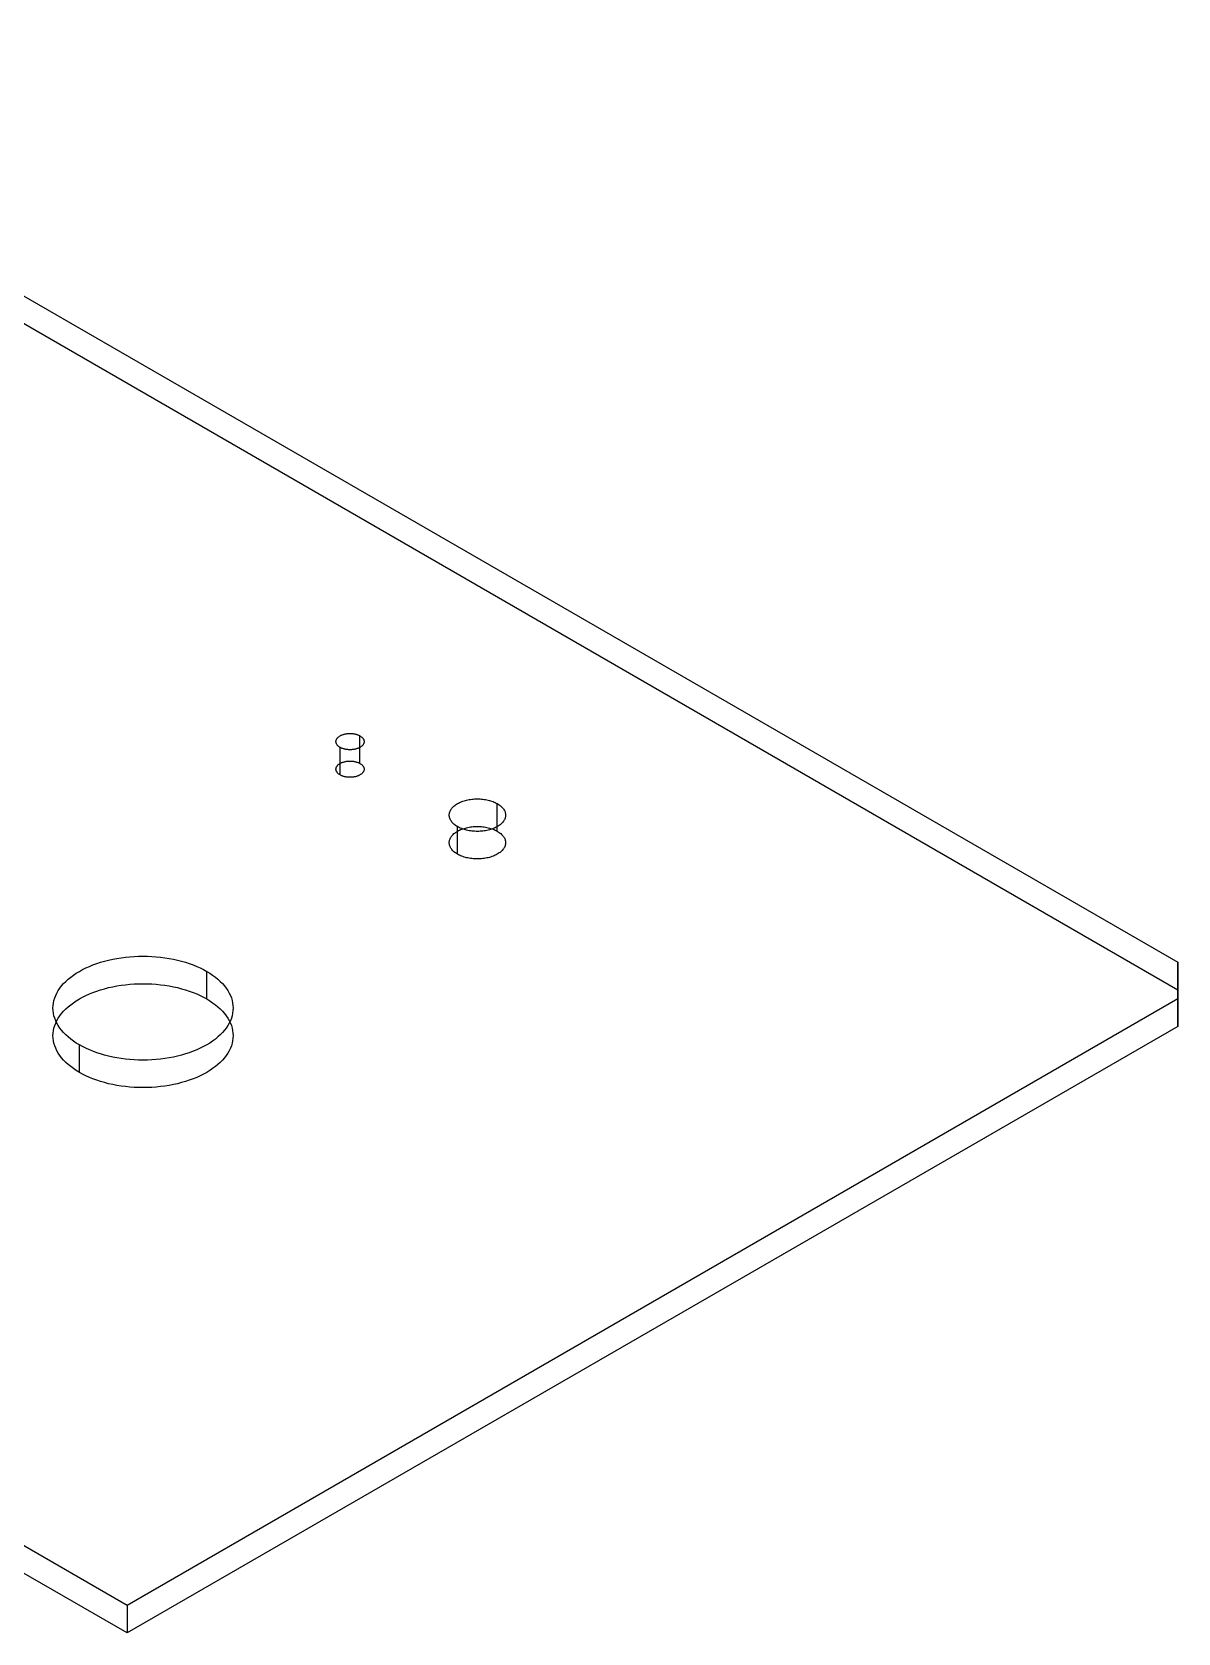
# Model space of a CAD drawing. Header units: inches. Extents: x 3 to 201, y 3 to 129.
# Drawn here: x 187.56 to 193.83, y 64.56 to 73.34 of the extents above; entities that cross this region are included whole.
import ezdxf

# ---------------------------------------------------------------- set-up
doc = ezdxf.new("R2010")
doc.units = ezdxf.units.IN
doc.header["$MEASUREMENT"] = 0

msp = doc.modelspace()

# ---------------------------------------------------------------- linework, layer by layer
at = {"layer": 'OUTLINE'}
for p, q in [((170.1062, 81.9379), (193.8333, 68.2387)), ((170.1062, 81.7868), (193.8333, 68.0876)), ((188.076, 64.7132), (164, 78.6139)), ((188.076, 64.5621), (164, 78.4628)), ((189.2202, 69.4475), (189.2203, 69.4496)), ((189.2203, 69.4453), (189.2202, 69.4475)), ((189.2203, 69.4496), (189.2205, 69.4518)), ((189.2205, 69.4431), (189.2203, 69.4453)), ((189.2205, 69.4518), (189.221, 69.454)), ((189.221, 69.4409), (189.2205, 69.4431)), ((189.221, 69.454), (189.2216, 69.4561)), ((189.2216, 69.4388), (189.221, 69.4409)), ((189.2216, 69.4561), (189.2225, 69.4583)), ((189.2225, 69.4366), (189.2216, 69.4388)), ((189.2225, 69.4583), (189.2235, 69.4604)), ((189.2235, 69.4345), (189.2225, 69.4366)), ((189.2235, 69.4604), (189.2247, 69.4624)), ((189.2247, 69.4325), (189.2235, 69.4345)), ((189.2247, 69.4624), (189.226, 69.4645)), ((189.226, 69.4304), (189.2247, 69.4325)), ((189.226, 69.4645), (189.2276, 69.4665)), ((189.2276, 69.4284), (189.226, 69.4304)), ((189.2276, 69.4665), (189.2293, 69.4684)), ((189.2293, 69.4265), (189.2276, 69.4284)), ((189.2293, 69.4684), (189.2311, 69.4703)), ((189.2311, 69.4246), (189.2293, 69.4265)), ((189.2311, 69.4703), (189.2332, 69.4722)), ((189.2332, 69.4227), (189.2311, 69.4246)), ((189.2332, 69.4722), (189.2353, 69.474)), ((189.2353, 69.4209), (189.2332, 69.4227)), ((189.2353, 69.474), (189.2377, 69.4757)), ((189.2377, 69.4192), (189.2353, 69.4209)), ((189.2377, 69.4757), (189.2401, 69.4773)), ((189.2401, 69.4176), (189.2377, 69.4192)), ((189.2401, 69.4773), (189.2428, 69.4789)), ((189.2428, 69.416), (189.2401, 69.4176)), ((189.2428, 69.4789), (189.2455, 69.4804)), ((189.2428, 69.2649), (189.2428, 69.416)), ((189.2455, 69.4145), (189.2428, 69.416)), ((189.2455, 69.4804), (189.2484, 69.4819)), ((189.2484, 69.413), (189.2455, 69.4145)), ((189.2484, 69.4819), (189.2513, 69.4832)), ((189.2513, 69.4117), (189.2484, 69.413)), ((189.2513, 69.4832), (189.2544, 69.4845)), ((189.2544, 69.4104), (189.2513, 69.4117)), ((189.2544, 69.4845), (189.2576, 69.4856)), ((189.2576, 69.4093), (189.2544, 69.4104)), ((189.2576, 69.4856), (189.2609, 69.4867)), ((189.2609, 69.4082), (189.2576, 69.4093)), ((189.2609, 69.4867), (189.2643, 69.4877)), ((189.2643, 69.4072), (189.2609, 69.4082)), ((189.2643, 69.4877), (189.2678, 69.4886)), ((189.2678, 69.4063), (189.2643, 69.4072)), ((189.2678, 69.4886), (189.2713, 69.4894)), ((189.2713, 69.4055), (189.2678, 69.4063)), ((189.2713, 69.4894), (189.2749, 69.4901)), ((189.2749, 69.4901), (189.2785, 69.4906)), ((189.2785, 69.4906), (189.2822, 69.4911)), ((189.2822, 69.4911), (189.286, 69.4915)), ((189.286, 69.4915), (189.2897, 69.4918)), ((189.2897, 69.4918), (189.2935, 69.4919)), ((189.2935, 69.4919), (189.2973, 69.492)), ((189.2973, 69.492), (189.3011, 69.4919)), ((189.3011, 69.4919), (189.3048, 69.4918)), ((189.3048, 69.4918), (189.3086, 69.4915)), ((189.3086, 69.4915), (189.3123, 69.4911)), ((189.3123, 69.4911), (189.316, 69.4906)), ((189.316, 69.4906), (189.3197, 69.4901)), ((189.3197, 69.4901), (189.3232, 69.4894)), ((189.3232, 69.4894), (189.3268, 69.4886)), ((189.3268, 69.4063), (189.3232, 69.4055)), ((189.3268, 69.4886), (189.3302, 69.4877)), ((189.3302, 69.4072), (189.3268, 69.4063)), ((189.3302, 69.4877), (189.3336, 69.4867)), ((189.3336, 69.4082), (189.3302, 69.4072)), ((189.3336, 69.4867), (189.3369, 69.4856)), ((189.3369, 69.4093), (189.3336, 69.4082)), ((189.3369, 69.4856), (189.3401, 69.4845)), ((189.3401, 69.4104), (189.3369, 69.4093)), ((189.3401, 69.4845), (189.3432, 69.4832)), ((189.3432, 69.4117), (189.3401, 69.4104)), ((189.3432, 69.4832), (189.3462, 69.4819)), ((189.3462, 69.413), (189.3432, 69.4117)), ((189.3462, 69.4819), (189.3491, 69.4804)), ((189.3491, 69.4145), (189.3462, 69.413)), ((189.3491, 69.4804), (189.3518, 69.4789)), ((189.3518, 69.416), (189.3491, 69.4145)), ((189.3518, 69.4789), (189.3544, 69.4773)), ((189.3518, 69.3278), (189.3518, 69.4789)), ((189.3544, 69.4176), (189.3518, 69.416)), ((189.3544, 69.4773), (189.3569, 69.4757)), ((189.3569, 69.4192), (189.3544, 69.4176)), ((189.3569, 69.4757), (189.3592, 69.474)), ((189.3592, 69.4209), (189.3569, 69.4192)), ((189.3592, 69.474), (189.3614, 69.4722)), ((189.3614, 69.4227), (189.3592, 69.4209)), ((189.3614, 69.4722), (189.3634, 69.4703)), ((189.3634, 69.4246), (189.3614, 69.4227)), ((189.3634, 69.4703), (189.3653, 69.4684)), ((189.3653, 69.4265), (189.3634, 69.4246)), ((189.3653, 69.4684), (189.367, 69.4665)), ((189.367, 69.4284), (189.3653, 69.4265)), ((189.367, 69.4665), (189.3685, 69.4645)), ((189.3685, 69.4304), (189.367, 69.4284)), ((189.3685, 69.4645), (189.3699, 69.4624)), ((189.3699, 69.4325), (189.3685, 69.4304)), ((189.3699, 69.4624), (189.3711, 69.4604)), ((189.3711, 69.4345), (189.3699, 69.4325)), ((189.3711, 69.4604), (189.3721, 69.4583)), ((189.3721, 69.4366), (189.3711, 69.4345)), ((189.3721, 69.4583), (189.3729, 69.4561)), ((189.3729, 69.4388), (189.3721, 69.4366)), ((189.3729, 69.4561), (189.3735, 69.454)), ((189.3735, 69.4409), (189.3729, 69.4388)), ((189.3735, 69.454), (189.374, 69.4518)), ((189.374, 69.4431), (189.3735, 69.4409)), ((189.374, 69.4518), (189.3743, 69.4496)), ((189.3743, 69.4453), (189.374, 69.4431)), ((189.3743, 69.4496), (189.3744, 69.4475)), ((189.3744, 69.4475), (189.3743, 69.4453)), ((189.2293, 69.3173), (189.2311, 69.3192)), ((189.2311, 69.3192), (189.2332, 69.3211)), ((189.2332, 69.3211), (189.2353, 69.3229)), ((189.2353, 69.3229), (189.2377, 69.3246)), ((189.2377, 69.3246), (189.2401, 69.3263)), ((189.2401, 69.3263), (189.2428, 69.3278)), ((189.2428, 69.3278), (189.2455, 69.3293)), ((189.2455, 69.3293), (189.2484, 69.3308)), ((189.2484, 69.3308), (189.2513, 69.3321)), ((189.2513, 69.3321), (189.2544, 69.3334)), ((189.2544, 69.3334), (189.2576, 69.3345)), ((189.2576, 69.3345), (189.2609, 69.3356)), ((189.2609, 69.3356), (189.2643, 69.3366)), ((189.2643, 69.3366), (189.2678, 69.3375)), ((189.2678, 69.3375), (189.2713, 69.3383)), ((189.2749, 69.4049), (189.2713, 69.4055)), ((189.2713, 69.3383), (189.2749, 69.339)), ((189.2785, 69.4043), (189.2749, 69.4049)), ((189.2749, 69.339), (189.2785, 69.3395)), ((189.2822, 69.4038), (189.2785, 69.4043)), ((189.2785, 69.3395), (189.2822, 69.34)), ((189.286, 69.4034), (189.2822, 69.4038)), ((189.2822, 69.34), (189.286, 69.3404)), ((189.2897, 69.4031), (189.286, 69.4034)), ((189.286, 69.3404), (189.2897, 69.3407)), ((189.2935, 69.403), (189.2897, 69.4031)), ((189.2897, 69.3407), (189.2935, 69.3408)), ((189.2973, 69.4029), (189.2935, 69.403)), ((189.2935, 69.3408), (189.2973, 69.3409)), ((189.3011, 69.403), (189.2973, 69.4029)), ((189.2973, 69.3409), (189.3011, 69.3408)), ((189.3048, 69.4031), (189.3011, 69.403)), ((189.3011, 69.3408), (189.3048, 69.3407)), ((189.3086, 69.4034), (189.3048, 69.4031)), ((189.3048, 69.3407), (189.3086, 69.3404)), ((189.3123, 69.4038), (189.3086, 69.4034)), ((189.3086, 69.3404), (189.3123, 69.34)), ((189.316, 69.4043), (189.3123, 69.4038)), ((189.3123, 69.34), (189.316, 69.3395)), ((189.3197, 69.4049), (189.316, 69.4043)), ((189.316, 69.3395), (189.3197, 69.339)), ((189.3232, 69.4055), (189.3197, 69.4049)), ((189.3197, 69.339), (189.3232, 69.3383)), ((189.3232, 69.3383), (189.3268, 69.3375)), ((189.3268, 69.3375), (189.3302, 69.3366)), ((189.3302, 69.3366), (189.3336, 69.3356)), ((189.3336, 69.3356), (189.3369, 69.3345)), ((189.3369, 69.3345), (189.3401, 69.3334)), ((189.3401, 69.3334), (189.3432, 69.3321)), ((189.3432, 69.3321), (189.3462, 69.3308)), ((189.3462, 69.3308), (189.3491, 69.3293)), ((189.3491, 69.3293), (189.3518, 69.3278)), ((189.3518, 69.3278), (189.3544, 69.3263)), ((189.3544, 69.3263), (189.3569, 69.3246)), ((189.3569, 69.3246), (189.3592, 69.3229)), ((189.3592, 69.3229), (189.3614, 69.3211)), ((189.3614, 69.3211), (189.3634, 69.3192)), ((189.3634, 69.3192), (189.3653, 69.3173)), ((189.2202, 69.2964), (189.2203, 69.2985)), ((189.2203, 69.2942), (189.2202, 69.2964)), ((189.2203, 69.2985), (189.2205, 69.3007)), ((189.2205, 69.292), (189.2203, 69.2942)), ((189.2205, 69.3007), (189.221, 69.3029)), ((189.221, 69.2898), (189.2205, 69.292)), ((189.221, 69.3029), (189.2216, 69.305)), ((189.2216, 69.2877), (189.221, 69.2898)), ((189.2216, 69.305), (189.2225, 69.3072)), ((189.2225, 69.2855), (189.2216, 69.2877)), ((189.2225, 69.3072), (189.2235, 69.3093)), ((189.2235, 69.2834), (189.2225, 69.2855)), ((189.2235, 69.3093), (189.2247, 69.3114)), ((189.2247, 69.2814), (189.2235, 69.2834)), ((189.2247, 69.3114), (189.226, 69.3134)), ((189.226, 69.2793), (189.2247, 69.2814)), ((189.226, 69.3134), (189.2276, 69.3154)), ((189.2276, 69.2773), (189.226, 69.2793)), ((189.2276, 69.3154), (189.2293, 69.3173)), ((189.2293, 69.2754), (189.2276, 69.2773)), ((189.2311, 69.2735), (189.2293, 69.2754)), ((189.2332, 69.2716), (189.2311, 69.2735)), ((189.2353, 69.2698), (189.2332, 69.2716)), ((189.2377, 69.2681), (189.2353, 69.2698)), ((189.2401, 69.2665), (189.2377, 69.2681)), ((189.2428, 69.2649), (189.2401, 69.2665)), ((189.2455, 69.2634), (189.2428, 69.2649)), ((189.2484, 69.2619), (189.2455, 69.2634)), ((189.2513, 69.2606), (189.2484, 69.2619)), ((189.2544, 69.2593), (189.2513, 69.2606)), ((189.2576, 69.2582), (189.2544, 69.2593)), ((189.2609, 69.2571), (189.2576, 69.2582)), ((189.2643, 69.2561), (189.2609, 69.2571)), ((189.2678, 69.2552), (189.2643, 69.2561)), ((189.2713, 69.2544), (189.2678, 69.2552)), ((189.2749, 69.2538), (189.2713, 69.2544)), ((189.2785, 69.2532), (189.2749, 69.2538)), ((189.2822, 69.2527), (189.2785, 69.2532)), ((189.286, 69.2523), (189.2822, 69.2527)), ((189.2897, 69.2521), (189.286, 69.2523)), ((189.2935, 69.2519), (189.2897, 69.2521)), ((189.2973, 69.2518), (189.2935, 69.2519)), ((189.3011, 69.2519), (189.2973, 69.2518)), ((189.3048, 69.2521), (189.3011, 69.2519)), ((189.3086, 69.2523), (189.3048, 69.2521)), ((189.3123, 69.2527), (189.3086, 69.2523)), ((189.316, 69.2532), (189.3123, 69.2527)), ((189.3197, 69.2538), (189.316, 69.2532)), ((189.3232, 69.2544), (189.3197, 69.2538)), ((189.3268, 69.2552), (189.3232, 69.2544)), ((189.3302, 69.2561), (189.3268, 69.2552)), ((189.3336, 69.2571), (189.3302, 69.2561)), ((189.3369, 69.2582), (189.3336, 69.2571)), ((189.3401, 69.2593), (189.3369, 69.2582)), ((189.3432, 69.2606), (189.3401, 69.2593)), ((189.3462, 69.2619), (189.3432, 69.2606)), ((189.3491, 69.2634), (189.3462, 69.2619)), ((189.3518, 69.2649), (189.3491, 69.2634)), ((189.3544, 69.2665), (189.3518, 69.2649)), ((189.3569, 69.2681), (189.3544, 69.2665)), ((189.3592, 69.2698), (189.3569, 69.2681)), ((189.3614, 69.2716), (189.3592, 69.2698)), ((189.3634, 69.2735), (189.3614, 69.2716)), ((189.3653, 69.2754), (189.3634, 69.2735)), ((189.3653, 69.3173), (189.367, 69.3154)), ((189.367, 69.2773), (189.3653, 69.2754)), ((189.367, 69.3154), (189.3685, 69.3134)), ((189.3685, 69.2793), (189.367, 69.2773)), ((189.3685, 69.3134), (189.3699, 69.3114)), ((189.3699, 69.2814), (189.3685, 69.2793)), ((189.3699, 69.3114), (189.3711, 69.3093)), ((189.3711, 69.2834), (189.3699, 69.2814)), ((189.3711, 69.3093), (189.3721, 69.3072)), ((189.3721, 69.2855), (189.3711, 69.2834)), ((189.3721, 69.3072), (189.3729, 69.305)), ((189.3729, 69.2877), (189.3721, 69.2855)), ((189.3729, 69.305), (189.3735, 69.3029)), ((189.3735, 69.2898), (189.3729, 69.2877)), ((189.3735, 69.3029), (189.374, 69.3007)), ((189.374, 69.292), (189.3735, 69.2898)), ((189.374, 69.3007), (189.3743, 69.2985)), ((189.3743, 69.2942), (189.374, 69.292)), ((189.3743, 69.2985), (189.3744, 69.2964)), ((189.3744, 69.2964), (189.3743, 69.2942)), ((189.8417, 69.0533), (189.8426, 69.0576)), ((189.8426, 69.0576), (189.8439, 69.0619)), ((189.8439, 69.0619), (189.8455, 69.0662)), ((189.8455, 69.0662), (189.8476, 69.0704)), ((189.8476, 69.0704), (189.8499, 69.0745)), ((189.8499, 69.0745), (189.8527, 69.0786)), ((189.8527, 69.0786), (189.8557, 69.0826)), ((189.8557, 69.0826), (189.8591, 69.0865)), ((189.8591, 69.0865), (189.8629, 69.0903)), ((189.8629, 69.0903), (189.8669, 69.094)), ((189.8669, 69.094), (189.8713, 69.0976)), ((189.8713, 69.0976), (189.8759, 69.101)), ((189.8759, 69.101), (189.8809, 69.1043)), ((189.8809, 69.1043), (189.8861, 69.1075)), ((189.8861, 69.1075), (189.8916, 69.1105)), ((189.8916, 69.1105), (189.8973, 69.1134)), ((189.8973, 69.1134), (189.9033, 69.116)), ((189.9033, 69.116), (189.9095, 69.1186)), ((189.9095, 69.1186), (189.9158, 69.1209)), ((189.9158, 69.1209), (189.9224, 69.1231)), ((189.9224, 69.1231), (189.9292, 69.125)), ((189.9292, 69.125), (189.9361, 69.1268)), ((189.9361, 69.1268), (189.9432, 69.1284)), ((189.9432, 69.1284), (189.9504, 69.1297)), ((189.9504, 69.1297), (189.9577, 69.1309)), ((189.9577, 69.1309), (189.965, 69.1319)), ((189.965, 69.1319), (189.9725, 69.1326)), ((189.9725, 69.1326), (189.98, 69.1331)), ((189.98, 69.1331), (189.9876, 69.1335)), ((189.9876, 69.1335), (189.9951, 69.1336)), ((189.9951, 69.1336), (190.0027, 69.1335)), ((190.0027, 69.1335), (190.0102, 69.1331)), ((190.0102, 69.1331), (190.0178, 69.1326)), ((190.0178, 69.1326), (190.0252, 69.1319)), ((190.0252, 69.1319), (190.0326, 69.1309)), ((190.0326, 69.1309), (190.0399, 69.1297)), ((190.0399, 69.1297), (190.0471, 69.1284)), ((190.0471, 69.1284), (190.0541, 69.1268)), ((190.0541, 69.1268), (190.0611, 69.125)), ((190.0611, 69.125), (190.0678, 69.1231)), ((190.0678, 69.1231), (190.0744, 69.1209)), ((190.0744, 69.1209), (190.0808, 69.1186)), ((190.0808, 69.1186), (190.087, 69.116)), ((190.087, 69.116), (190.093, 69.1134)), ((190.093, 69.1134), (190.0987, 69.1105)), ((190.0987, 69.1105), (190.1042, 69.1075)), ((190.1042, 69.1075), (190.1094, 69.1043)), ((190.1042, 68.9564), (190.1042, 69.1075)), ((190.1094, 69.1043), (190.1143, 69.101)), ((190.1143, 69.101), (190.119, 69.0976)), ((190.119, 69.0976), (190.1233, 69.094)), ((190.1233, 69.094), (190.1274, 69.0903)), ((190.1274, 69.0903), (190.1311, 69.0865)), ((190.1311, 69.0865), (190.1345, 69.0826)), ((190.1345, 69.0826), (190.1376, 69.0786)), ((190.1376, 69.0786), (190.1403, 69.0745)), ((190.1403, 69.0745), (190.1427, 69.0704)), ((190.1427, 69.0704), (190.1447, 69.0662)), ((190.1447, 69.0662), (190.1464, 69.0619)), ((190.1464, 69.0619), (190.1477, 69.0576)), ((190.1477, 69.0576), (190.1486, 69.0533)), ((189.8409, 69.0445), (189.8411, 69.0489)), ((189.8411, 69.0402), (189.8409, 69.0445)), ((189.8411, 69.0489), (189.8417, 69.0533)), ((189.8417, 69.0358), (189.8411, 69.0402)), ((189.8426, 69.0315), (189.8417, 69.0358)), ((189.8439, 69.0272), (189.8426, 69.0315)), ((189.8455, 69.0229), (189.8439, 69.0272)), ((189.8476, 69.0187), (189.8455, 69.0229)), ((189.8499, 69.0145), (189.8476, 69.0187)), ((189.8527, 69.0105), (189.8499, 69.0145)), ((189.8557, 69.0065), (189.8527, 69.0105)), ((189.8591, 69.0026), (189.8557, 69.0065)), ((189.8629, 68.9988), (189.8591, 69.0026)), ((189.8669, 68.9951), (189.8629, 68.9988)), ((189.8713, 68.9915), (189.8669, 68.9951)), ((189.8759, 68.9881), (189.8713, 68.9915)), ((189.8809, 68.9847), (189.8759, 68.9881)), ((189.8861, 68.9816), (189.8809, 68.9847)), ((189.8861, 68.8305), (189.8861, 68.9816)), ((189.8916, 68.9786), (189.8861, 68.9816)), ((189.8973, 68.9757), (189.8916, 68.9786)), ((189.9033, 68.973), (189.8973, 68.9757)), ((189.9095, 68.9705), (189.9033, 68.973)), ((189.9033, 68.965), (189.9095, 68.9675)), ((189.9158, 68.9682), (189.9095, 68.9705)), ((189.9095, 68.9675), (189.9158, 68.9698)), ((189.9158, 68.9698), (189.9224, 68.972)), ((189.9224, 68.966), (189.9158, 68.9682)), ((189.9224, 68.972), (189.9292, 68.9739)), ((189.9292, 68.9739), (189.9361, 68.9757)), ((189.9361, 68.9757), (189.9432, 68.9773)), ((189.9432, 68.9773), (189.9504, 68.9786)), ((189.9504, 68.9786), (189.9577, 68.9798)), ((189.9577, 68.9798), (189.965, 68.9808)), ((189.965, 68.9808), (189.9725, 68.9815)), ((189.9725, 68.9815), (189.98, 68.982)), ((189.98, 68.982), (189.9876, 68.9824)), ((189.9876, 68.9824), (189.9951, 68.9825)), ((189.9951, 68.9825), (190.0027, 68.9824)), ((190.0027, 68.9824), (190.0102, 68.982)), ((190.0102, 68.982), (190.0178, 68.9815)), ((190.0178, 68.9815), (190.0252, 68.9808)), ((190.0252, 68.9808), (190.0326, 68.9798)), ((190.0326, 68.9798), (190.0399, 68.9786)), ((190.0399, 68.9786), (190.0471, 68.9773)), ((190.0471, 68.9773), (190.0541, 68.9757)), ((190.0541, 68.9757), (190.0611, 68.9739)), ((190.0611, 68.9739), (190.0678, 68.972)), ((190.0678, 68.972), (190.0744, 68.9698)), ((190.0744, 68.9682), (190.0678, 68.966)), ((190.0808, 68.9705), (190.0744, 68.9682)), ((190.0744, 68.9698), (190.0808, 68.9675)), ((190.087, 68.973), (190.0808, 68.9705)), ((190.0808, 68.9675), (190.087, 68.965)), ((190.093, 68.9757), (190.087, 68.973)), ((190.0987, 68.9786), (190.093, 68.9757)), ((190.1042, 68.9816), (190.0987, 68.9786)), ((190.1094, 68.9847), (190.1042, 68.9816)), ((190.1143, 68.9881), (190.1094, 68.9847)), ((190.119, 68.9915), (190.1143, 68.9881)), ((190.1233, 68.9951), (190.119, 68.9915)), ((190.1274, 68.9988), (190.1233, 68.9951)), ((190.1311, 69.0026), (190.1274, 68.9988)), ((190.1345, 69.0065), (190.1311, 69.0026)), ((190.1376, 69.0105), (190.1345, 69.0065)), ((190.1403, 69.0145), (190.1376, 69.0105)), ((190.1427, 69.0187), (190.1403, 69.0145)), ((190.1447, 69.0229), (190.1427, 69.0187)), ((190.1464, 69.0272), (190.1447, 69.0229)), ((190.1477, 69.0315), (190.1464, 69.0272)), ((190.1486, 69.0358), (190.1477, 69.0315)), ((190.1486, 69.0533), (190.1491, 69.0489)), ((190.1491, 69.0402), (190.1486, 69.0358)), ((190.1491, 69.0489), (190.1493, 69.0445)), ((190.1493, 69.0445), (190.1491, 69.0402)), ((189.8409, 68.8934), (189.8411, 68.8978)), ((189.8411, 68.8891), (189.8409, 68.8934)), ((189.8411, 68.8978), (189.8417, 68.9022)), ((189.8417, 68.8847), (189.8411, 68.8891)), ((189.8417, 68.9022), (189.8426, 68.9065)), ((189.8426, 68.8804), (189.8417, 68.8847)), ((189.8426, 68.9065), (189.8439, 68.9108)), ((189.8439, 68.8761), (189.8426, 68.8804)), ((189.8439, 68.9108), (189.8455, 68.9151)), ((189.8455, 68.9151), (189.8476, 68.9193)), ((189.8476, 68.9193), (189.8499, 68.9234)), ((189.8499, 68.9234), (189.8527, 68.9275)), ((189.8527, 68.9275), (189.8557, 68.9315)), ((189.8557, 68.9315), (189.8591, 68.9354)), ((189.8591, 68.9354), (189.8629, 68.9392)), ((189.8629, 68.9392), (189.8669, 68.9429)), ((189.8669, 68.9429), (189.8713, 68.9465)), ((189.8713, 68.9465), (189.8759, 68.9499)), ((189.8759, 68.9499), (189.8809, 68.9532)), ((189.8809, 68.9532), (189.8861, 68.9564)), ((189.8861, 68.9564), (189.8916, 68.9594)), ((189.8916, 68.9594), (189.8973, 68.9623)), ((189.8973, 68.9623), (189.9033, 68.965)), ((189.9292, 68.964), (189.9224, 68.966)), ((189.9361, 68.9623), (189.9292, 68.964)), ((189.9432, 68.9607), (189.9361, 68.9623)), ((189.9504, 68.9593), (189.9432, 68.9607)), ((189.9577, 68.9582), (189.9504, 68.9593)), ((189.965, 68.9572), (189.9577, 68.9582)), ((189.9725, 68.9565), (189.965, 68.9572)), ((189.98, 68.9559), (189.9725, 68.9565)), ((189.9876, 68.9556), (189.98, 68.9559)), ((189.9951, 68.9555), (189.9876, 68.9556)), ((190.0027, 68.9556), (189.9951, 68.9555)), ((190.0102, 68.9559), (190.0027, 68.9556)), ((190.0178, 68.9565), (190.0102, 68.9559)), ((190.0252, 68.9572), (190.0178, 68.9565)), ((190.0326, 68.9582), (190.0252, 68.9572)), ((190.0399, 68.9593), (190.0326, 68.9582)), ((190.0471, 68.9607), (190.0399, 68.9593)), ((190.0541, 68.9623), (190.0471, 68.9607)), ((190.0611, 68.964), (190.0541, 68.9623)), ((190.0678, 68.966), (190.0611, 68.964)), ((190.087, 68.965), (190.093, 68.9623)), ((190.093, 68.9623), (190.0987, 68.9594)), ((190.0987, 68.9594), (190.1042, 68.9564)), ((190.1042, 68.9564), (190.1094, 68.9532)), ((190.1094, 68.9532), (190.1143, 68.9499)), ((190.1143, 68.9499), (190.119, 68.9465)), ((190.119, 68.9465), (190.1233, 68.9429)), ((190.1233, 68.9429), (190.1274, 68.9392)), ((190.1274, 68.9392), (190.1311, 68.9354)), ((190.1311, 68.9354), (190.1345, 68.9315)), ((190.1345, 68.9315), (190.1376, 68.9275)), ((190.1376, 68.9275), (190.1403, 68.9234)), ((190.1403, 68.9234), (190.1427, 68.9193)), ((190.1427, 68.9193), (190.1447, 68.9151)), ((190.1447, 68.9151), (190.1464, 68.9108)), ((190.1464, 68.9108), (190.1477, 68.9065)), ((190.1477, 68.8804), (190.1464, 68.8761)), ((190.1477, 68.9065), (190.1486, 68.9022)), ((190.1486, 68.8847), (190.1477, 68.8804)), ((190.1486, 68.9022), (190.1491, 68.8978)), ((190.1491, 68.8891), (190.1486, 68.8847)), ((190.1491, 68.8978), (190.1493, 68.8934)), ((190.1493, 68.8934), (190.1491, 68.8891)), ((189.8455, 68.8718), (189.8439, 68.8761)), ((189.8476, 68.8676), (189.8455, 68.8718)), ((189.8499, 68.8634), (189.8476, 68.8676)), ((189.8527, 68.8594), (189.8499, 68.8634)), ((189.8557, 68.8554), (189.8527, 68.8594)), ((189.8591, 68.8515), (189.8557, 68.8554)), ((189.8629, 68.8477), (189.8591, 68.8515)), ((189.8669, 68.844), (189.8629, 68.8477)), ((189.8713, 68.8404), (189.8669, 68.844)), ((189.8759, 68.837), (189.8713, 68.8404)), ((189.8809, 68.8336), (189.8759, 68.837)), ((189.8861, 68.8305), (189.8809, 68.8336)), ((189.8916, 68.8275), (189.8861, 68.8305)), ((189.8973, 68.8246), (189.8916, 68.8275)), ((189.9033, 68.8219), (189.8973, 68.8246)), ((189.9095, 68.8194), (189.9033, 68.8219)), ((189.9158, 68.8171), (189.9095, 68.8194)), ((189.9224, 68.8149), (189.9158, 68.8171)), ((189.9292, 68.813), (189.9224, 68.8149)), ((189.9361, 68.8112), (189.9292, 68.813)), ((189.9432, 68.8096), (189.9361, 68.8112)), ((189.9504, 68.8082), (189.9432, 68.8096)), ((189.9577, 68.8071), (189.9504, 68.8082)), ((189.965, 68.8061), (189.9577, 68.8071)), ((189.9725, 68.8054), (189.965, 68.8061)), ((189.98, 68.8048), (189.9725, 68.8054)), ((189.9876, 68.8045), (189.98, 68.8048)), ((189.9951, 68.8044), (189.9876, 68.8045)), ((190.0027, 68.8045), (189.9951, 68.8044)), ((190.0102, 68.8048), (190.0027, 68.8045)), ((190.0178, 68.8054), (190.0102, 68.8048)), ((190.0252, 68.8061), (190.0178, 68.8054)), ((190.0326, 68.8071), (190.0252, 68.8061)), ((190.0399, 68.8082), (190.0326, 68.8071)), ((190.0471, 68.8096), (190.0399, 68.8082)), ((190.0541, 68.8112), (190.0471, 68.8096)), ((190.0611, 68.813), (190.0541, 68.8112)), ((190.0678, 68.8149), (190.0611, 68.813)), ((190.0744, 68.8171), (190.0678, 68.8149)), ((190.0808, 68.8194), (190.0744, 68.8171)), ((190.087, 68.8219), (190.0808, 68.8194)), ((190.093, 68.8246), (190.087, 68.8219)), ((190.0987, 68.8275), (190.093, 68.8246)), ((190.1042, 68.8305), (190.0987, 68.8275)), ((190.1094, 68.8336), (190.1042, 68.8305)), ((190.1143, 68.837), (190.1094, 68.8336)), ((190.119, 68.8404), (190.1143, 68.837)), ((190.1233, 68.844), (190.119, 68.8404)), ((190.1274, 68.8477), (190.1233, 68.844)), ((190.1311, 68.8515), (190.1274, 68.8477)), ((190.1345, 68.8554), (190.1311, 68.8515)), ((190.1376, 68.8594), (190.1345, 68.8554)), ((190.1403, 68.8634), (190.1376, 68.8594)), ((190.1427, 68.8676), (190.1403, 68.8634)), ((190.1447, 68.8718), (190.1427, 68.8676)), ((190.1464, 68.8761), (190.1447, 68.8718)), ((188.0434, 68.2632), (188.067, 68.2663)), ((188.067, 68.2663), (188.0908, 68.2687)), ((188.0908, 68.2687), (188.1149, 68.2704)), ((188.1149, 68.2704), (188.139, 68.2714)), ((188.139, 68.2714), (188.1633, 68.2718)), ((188.1633, 68.2718), (188.1875, 68.2714)), ((188.1875, 68.2714), (188.2116, 68.2704)), ((188.2116, 68.2704), (188.2357, 68.2687)), ((188.2357, 68.2687), (188.2595, 68.2663)), ((188.2595, 68.2663), (188.2832, 68.2632)), ((187.7818, 68.1676), (187.7976, 68.1782)), ((187.7976, 68.1782), (187.8143, 68.1883)), ((187.8143, 68.1883), (187.8319, 68.198)), ((187.8319, 68.198), (187.8502, 68.2071)), ((187.8502, 68.2071), (187.8693, 68.2157)), ((187.8693, 68.2157), (187.8891, 68.2238)), ((187.8891, 68.2238), (187.9096, 68.2312)), ((187.9096, 68.2312), (187.9306, 68.2381)), ((187.9306, 68.2381), (187.9523, 68.2444)), ((187.9523, 68.2444), (187.9744, 68.2501)), ((187.9744, 68.2501), (187.997, 68.2551)), ((187.997, 68.2551), (188.02, 68.2595)), ((188.02, 68.2595), (188.0434, 68.2632)), ((188.2832, 68.2632), (188.3065, 68.2595)), ((188.3065, 68.2595), (188.3295, 68.2551)), ((188.3295, 68.2551), (188.3521, 68.2501)), ((188.3521, 68.2501), (188.3742, 68.2444)), ((188.3742, 68.2444), (188.3959, 68.2381)), ((188.3959, 68.2381), (188.4169, 68.2312)), ((188.4169, 68.2312), (188.4374, 68.2238)), ((188.4374, 68.2238), (188.4572, 68.2157)), ((188.4572, 68.2157), (188.4763, 68.2071)), ((188.4763, 68.2071), (188.4946, 68.198)), ((188.4946, 68.198), (188.5122, 68.1883)), ((188.5122, 68.0372), (188.5122, 68.1883)), ((188.5122, 68.1883), (188.5289, 68.1782)), ((188.5289, 68.1782), (188.5447, 68.1676)), ((193.8333, 68.0876), (193.8333, 68.2387)), ((193.8333, 68.2387), (193.8333, 68.0372)), ((187.6986, 68.0829), (187.7074, 68.0959)), ((187.7074, 68.0959), (187.7172, 68.1087)), ((187.7172, 68.1087), (187.7281, 68.1212)), ((187.7281, 68.1212), (187.74, 68.1333)), ((187.74, 68.1333), (187.753, 68.1452)), ((187.753, 68.1452), (187.7669, 68.1566)), ((187.7669, 68.1566), (187.7818, 68.1676)), ((187.9306, 68.087), (187.9523, 68.0933)), ((187.9523, 68.0933), (187.9744, 68.099)), ((187.9744, 68.099), (187.997, 68.104)), ((187.997, 68.104), (188.02, 68.1084)), ((188.02, 68.1084), (188.0434, 68.1121)), ((188.0434, 68.1121), (188.067, 68.1152)), ((188.067, 68.1152), (188.0908, 68.1176)), ((188.0908, 68.1176), (188.1149, 68.1193)), ((188.1149, 68.1193), (188.139, 68.1203)), ((188.139, 68.1203), (188.1633, 68.1207)), ((188.1633, 68.1207), (188.1875, 68.1203)), ((188.1875, 68.1203), (188.2116, 68.1193)), ((188.2116, 68.1193), (188.2357, 68.1176)), ((188.2357, 68.1176), (188.2595, 68.1152)), ((188.2595, 68.1152), (188.2832, 68.1121)), ((188.2832, 68.1121), (188.3065, 68.1084)), ((188.3065, 68.1084), (188.3295, 68.104)), ((188.3295, 68.104), (188.3521, 68.099)), ((188.3521, 68.099), (188.3742, 68.0933)), ((188.3742, 68.0933), (188.3959, 68.087)), ((188.5447, 68.1676), (188.5596, 68.1566)), ((188.5596, 68.1566), (188.5736, 68.1452)), ((188.5736, 68.1452), (188.5865, 68.1333)), ((188.5865, 68.1333), (188.5984, 68.1212)), ((188.5984, 68.1212), (188.6093, 68.1087)), ((188.6093, 68.1087), (188.6192, 68.0959)), ((188.6192, 68.0959), (188.6279, 68.0829)), ((187.6704, 68.0008), (187.6722, 68.0148)), ((187.6722, 68.0148), (187.6751, 68.0287)), ((187.6751, 68.0287), (187.6793, 68.0425)), ((187.6793, 68.0425), (187.6846, 68.0561)), ((187.6846, 68.0561), (187.691, 68.0696)), ((187.691, 68.0696), (187.6986, 68.0829)), ((187.753, 67.9941), (187.7669, 68.0055)), ((187.7669, 68.0055), (187.7818, 68.0165)), ((187.7818, 68.0165), (187.7976, 68.0271)), ((187.7976, 68.0271), (187.8143, 68.0372)), ((187.8143, 68.0372), (187.8319, 68.0469)), ((187.8319, 68.0469), (187.8502, 68.056)), ((187.8502, 68.056), (187.8693, 68.0646)), ((187.8693, 68.0646), (187.8891, 68.0727)), ((187.8891, 68.0727), (187.9096, 68.0801)), ((187.9096, 68.0801), (187.9306, 68.087)), ((193.8333, 68.0372), (188.076, 64.7132)), ((188.3959, 68.087), (188.4169, 68.0801)), ((188.4169, 68.0801), (188.4374, 68.0727)), ((188.4374, 68.0727), (188.4572, 68.0646)), ((188.4572, 68.0646), (188.4763, 68.056)), ((188.4763, 68.056), (188.4946, 68.0469)), ((188.4946, 68.0469), (188.5122, 68.0372)), ((188.5122, 68.0372), (188.5289, 68.0271)), ((188.5289, 68.0271), (188.5447, 68.0165)), ((188.5447, 68.0165), (188.5596, 68.0055)), ((188.5596, 68.0055), (188.5736, 67.9941)), ((188.6279, 68.0829), (188.6355, 68.0696)), ((188.6355, 68.0696), (188.6419, 68.0561)), ((188.6419, 68.0561), (188.6472, 68.0425)), ((188.6472, 68.0425), (188.6514, 68.0287)), ((188.6514, 68.0287), (188.6543, 68.0148)), ((188.6543, 68.0148), (188.6561, 68.0008)), ((193.8333, 67.8861), (193.8333, 68.0876)), ((193.8333, 68.0372), (193.8333, 67.8861)), ((187.6698, 67.9869), (187.6704, 68.0008)), ((187.6704, 67.9729), (187.6698, 67.9869)), ((187.6722, 67.9589), (187.6704, 67.9729)), ((187.6751, 67.9451), (187.6722, 67.9589)), ((187.6793, 67.9313), (187.6751, 67.9451)), ((187.6846, 67.9176), (187.6793, 67.9313)), ((187.6846, 67.905), (187.691, 67.9185)), ((187.691, 67.9042), (187.6846, 67.9176)), ((187.691, 67.9185), (187.6986, 67.9318)), ((187.6986, 67.9318), (187.7074, 67.9448)), ((187.7074, 67.9448), (187.7172, 67.9576)), ((187.7172, 67.9576), (187.7281, 67.9701)), ((187.7281, 67.9701), (187.74, 67.9822)), ((187.74, 67.9822), (187.753, 67.9941)), ((188.5736, 67.9941), (188.5865, 67.9822)), ((188.5865, 67.9822), (188.5984, 67.9701)), ((188.5984, 67.9701), (188.6093, 67.9576)), ((188.6093, 67.9576), (188.6192, 67.9448)), ((188.6192, 67.9448), (188.6279, 67.9318)), ((188.6279, 67.9318), (188.6355, 67.9185)), ((188.6355, 67.9185), (188.6419, 67.905)), ((188.6419, 67.9176), (188.6355, 67.9042)), ((188.6472, 67.9313), (188.6419, 67.9176)), ((188.6514, 67.9451), (188.6472, 67.9313)), ((188.6543, 67.9589), (188.6514, 67.9451)), ((188.6561, 67.9729), (188.6543, 67.9589)), ((188.6561, 68.0008), (188.6567, 67.9869)), ((188.6567, 67.9869), (188.6561, 67.9729)), ((187.6698, 67.8358), (187.6704, 67.8498)), ((187.6704, 67.8218), (187.6698, 67.8358)), ((187.6704, 67.8498), (187.6722, 67.8637)), ((187.6722, 67.8637), (187.6751, 67.8776)), ((187.6751, 67.8776), (187.6793, 67.8914)), ((187.6793, 67.8914), (187.6846, 67.905)), ((187.6986, 67.8909), (187.691, 67.9042)), ((187.7074, 67.8778), (187.6986, 67.8909)), ((187.7172, 67.8651), (187.7074, 67.8778)), ((187.7281, 67.8526), (187.7172, 67.8651)), ((187.74, 67.8404), (187.7281, 67.8526)), ((187.753, 67.8286), (187.74, 67.8404)), ((187.7669, 67.8172), (187.753, 67.8286)), ((193.8333, 67.8861), (188.076, 64.5621)), ((188.5736, 67.8286), (188.5596, 67.8172)), ((188.5865, 67.8404), (188.5736, 67.8286)), ((188.5984, 67.8526), (188.5865, 67.8404)), ((188.6093, 67.8651), (188.5984, 67.8526)), ((188.6192, 67.8778), (188.6093, 67.8651)), ((188.6279, 67.8909), (188.6192, 67.8778)), ((188.6355, 67.9042), (188.6279, 67.8909)), ((188.6419, 67.905), (188.6472, 67.8914)), ((188.6472, 67.8914), (188.6514, 67.8776)), ((188.6514, 67.8776), (188.6543, 67.8637)), ((188.6543, 67.8637), (188.6561, 67.8498)), ((188.6561, 67.8498), (188.6567, 67.8358)), ((188.6567, 67.8358), (188.6561, 67.8218)), ((187.6722, 67.8078), (187.6704, 67.8218)), ((187.6751, 67.794), (187.6722, 67.8078)), ((187.6793, 67.7802), (187.6751, 67.794)), ((187.6846, 67.7665), (187.6793, 67.7802)), ((187.691, 67.7531), (187.6846, 67.7665)), ((187.6986, 67.7398), (187.691, 67.7531)), ((187.7074, 67.7267), (187.6986, 67.7398)), ((187.7818, 67.8061), (187.7669, 67.8172)), ((187.7976, 67.7955), (187.7818, 67.8061)), ((187.8143, 67.7854), (187.7976, 67.7955)), ((187.8143, 67.6343), (187.8143, 67.7854)), ((187.8319, 67.7758), (187.8143, 67.7854)), ((187.8502, 67.7666), (187.8319, 67.7758)), ((187.8693, 67.758), (187.8502, 67.7666)), ((187.8891, 67.75), (187.8693, 67.758)), ((187.9096, 67.7425), (187.8891, 67.75)), ((187.9306, 67.7356), (187.9096, 67.7425)), ((188.4169, 67.7425), (188.3959, 67.7356)), ((188.4374, 67.75), (188.4169, 67.7425)), ((188.4572, 67.758), (188.4374, 67.75)), ((188.4763, 67.7666), (188.4572, 67.758)), ((188.4946, 67.7758), (188.4763, 67.7666)), ((188.5122, 67.7854), (188.4946, 67.7758)), ((188.5289, 67.7955), (188.5122, 67.7854)), ((188.5447, 67.8061), (188.5289, 67.7955)), ((188.5596, 67.8172), (188.5447, 67.8061)), ((188.6279, 67.7398), (188.6192, 67.7267)), ((188.6355, 67.7531), (188.6279, 67.7398)), ((188.6419, 67.7665), (188.6355, 67.7531)), ((188.6472, 67.7802), (188.6419, 67.7665)), ((188.6514, 67.794), (188.6472, 67.7802)), ((188.6543, 67.8078), (188.6514, 67.794)), ((188.6561, 67.8218), (188.6543, 67.8078)), ((187.7172, 67.714), (187.7074, 67.7267)), ((187.7281, 67.7015), (187.7172, 67.714)), ((187.74, 67.6893), (187.7281, 67.7015)), ((187.753, 67.6775), (187.74, 67.6893)), ((187.7669, 67.6661), (187.753, 67.6775)), ((187.7818, 67.655), (187.7669, 67.6661)), ((187.7976, 67.6444), (187.7818, 67.655)), ((187.9523, 67.7293), (187.9306, 67.7356)), ((187.9744, 67.7237), (187.9523, 67.7293)), ((187.997, 67.7186), (187.9744, 67.7237)), ((188.02, 67.7142), (187.997, 67.7186)), ((188.0434, 67.7105), (188.02, 67.7142)), ((188.067, 67.7074), (188.0434, 67.7105)), ((188.0908, 67.705), (188.067, 67.7074)), ((188.1149, 67.7033), (188.0908, 67.705)), ((188.139, 67.7023), (188.1149, 67.7033)), ((188.1633, 67.702), (188.139, 67.7023)), ((188.1875, 67.7023), (188.1633, 67.702)), ((188.2116, 67.7033), (188.1875, 67.7023)), ((188.2357, 67.705), (188.2116, 67.7033)), ((188.2595, 67.7074), (188.2357, 67.705)), ((188.2832, 67.7105), (188.2595, 67.7074)), ((188.3065, 67.7142), (188.2832, 67.7105)), ((188.3295, 67.7186), (188.3065, 67.7142)), ((188.3521, 67.7237), (188.3295, 67.7186)), ((188.3742, 67.7293), (188.3521, 67.7237)), ((188.3959, 67.7356), (188.3742, 67.7293)), ((188.5447, 67.655), (188.5289, 67.6444)), ((188.5596, 67.6661), (188.5447, 67.655)), ((188.5736, 67.6775), (188.5596, 67.6661)), ((188.5865, 67.6893), (188.5736, 67.6775)), ((188.5984, 67.7015), (188.5865, 67.6893)), ((188.6093, 67.714), (188.5984, 67.7015)), ((188.6192, 67.7267), (188.6093, 67.714)), ((187.8143, 67.6343), (187.7976, 67.6444)), ((187.8319, 67.6247), (187.8143, 67.6343)), ((187.8502, 67.6155), (187.8319, 67.6247)), ((187.8693, 67.6069), (187.8502, 67.6155)), ((187.8891, 67.5989), (187.8693, 67.6069)), ((187.9096, 67.5914), (187.8891, 67.5989)), ((187.9306, 67.5845), (187.9096, 67.5914)), ((187.9523, 67.5782), (187.9306, 67.5845)), ((187.9744, 67.5726), (187.9523, 67.5782)), ((187.997, 67.5675), (187.9744, 67.5726)), ((188.02, 67.5631), (187.997, 67.5675)), ((188.3295, 67.5675), (188.3065, 67.5631)), ((188.3521, 67.5726), (188.3295, 67.5675)), ((188.3742, 67.5782), (188.3521, 67.5726)), ((188.3959, 67.5845), (188.3742, 67.5782)), ((188.4169, 67.5914), (188.3959, 67.5845)), ((188.4374, 67.5989), (188.4169, 67.5914)), ((188.4572, 67.6069), (188.4374, 67.5989)), ((188.4763, 67.6155), (188.4572, 67.6069)), ((188.4946, 67.6247), (188.4763, 67.6155)), ((188.5122, 67.6343), (188.4946, 67.6247)), ((188.5289, 67.6444), (188.5122, 67.6343)), ((188.0434, 67.5594), (188.02, 67.5631)), ((188.067, 67.5563), (188.0434, 67.5594)), ((188.0908, 67.554), (188.067, 67.5563)), ((188.1149, 67.5522), (188.0908, 67.554)), ((188.139, 67.5512), (188.1149, 67.5522)), ((188.1633, 67.5509), (188.139, 67.5512)), ((188.1875, 67.5512), (188.1633, 67.5509)), ((188.2116, 67.5522), (188.1875, 67.5512)), ((188.2357, 67.554), (188.2116, 67.5522)), ((188.2595, 67.5563), (188.2357, 67.554)), ((188.2832, 67.5594), (188.2595, 67.5563)), ((188.3065, 67.5631), (188.2832, 67.5594)), ((188.076, 64.7132), (188.076, 64.5621))]:
    msp.add_line(p, q, dxfattribs=at)

doc.saveas('drawing.dxf')
